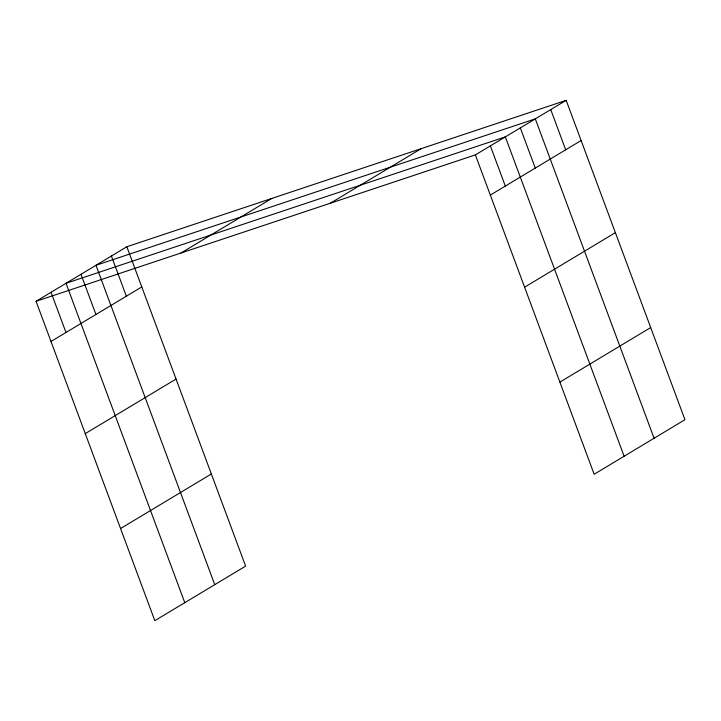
<?xml version="1.0" encoding="UTF-8"?>
<svg xmlns="http://www.w3.org/2000/svg" width="721" height="721" viewBox="0 0 721 721"><rect width="100%" height="100%" fill="white"/><g stroke="black" fill="none" stroke-linecap="round" stroke-linejoin="round"><path stroke-width="1.08" d="M126.842 246.744L245.618 566.12L154.826 620.664L36.05 301.297L126.842 246.744L566.174 100.336L684.95 419.703L594.158 474.256L475.382 154.88L566.174 100.336M181.034 252.981L271.826 198.428M50.993 341.484L141.794 286.931M330.398 203.196L421.199 148.652M85.258 433.618L176.05 379.066M490.325 195.076L581.126 140.523M120.56 528.538L211.352 473.985M524.591 287.201L615.383 232.649M559.893 382.121L650.684 327.568M36.05 301.297L475.382 154.88M550.745 109.601L565.688 149.797M654.082 438.251L535.306 118.875L95.974 265.292L214.75 584.668M520.328 127.878L535.27 168.065M624.116 456.249L505.34 136.882L66.017 283.299L184.783 602.666M490.361 145.885L505.313 186.072M111.413 256.018L126.355 296.205M80.995 274.295L95.938 314.482M51.029 292.293L65.981 332.48"/></g></svg>
